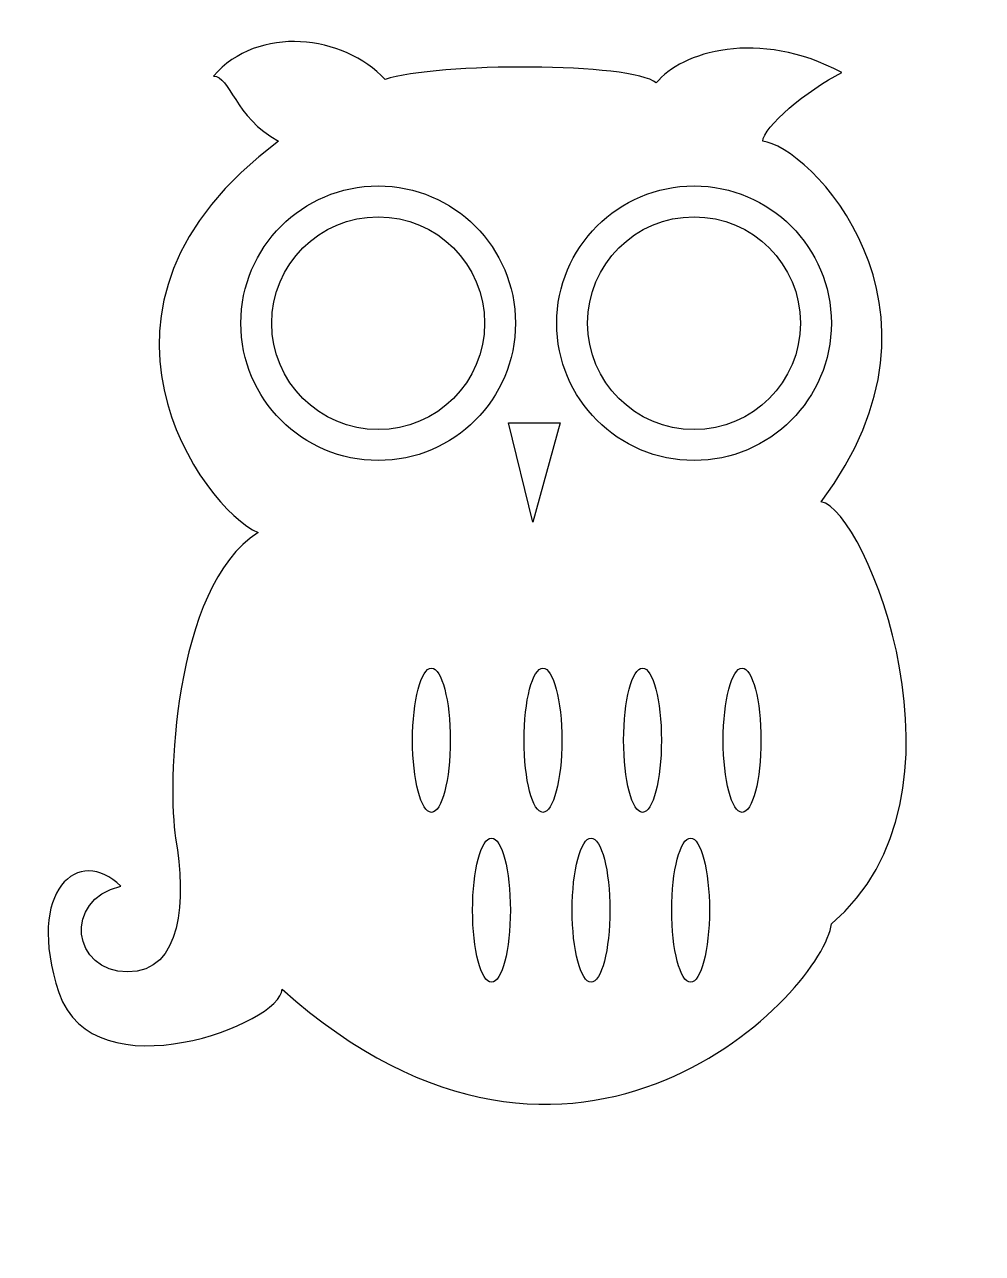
# Model space of a CAD drawing. Header units: centimetres. Extents: x -9.1 to 10.2, y -13.7 to 11.1.
import ezdxf

# ---------------------------------------------------------------- set-up
doc = ezdxf.new("R2010")
doc.units = ezdxf.units.CM
doc.header["$MEASUREMENT"] = 0
doc.layers.add('Camada 1', color=7, linetype='Continuous')

msp = doc.modelspace()

# ---------------------------------------------------------------- linework, layer by layer
at = {"layer": 'Camada 1'}
for points, knots in [([(-4.42612, 0.81481), (-5.53539, 1.30022), (-8.51684, 5.39081), (-4.01017, 8.71876), (-4.01017, 8.71876), (-4.91139, 9.20403), (-4.98085, 10.03609), (-5.3275, 10.03609), (-5.3275, 10.03609), (-4.42614, 11.07606), (-2.6927, 10.86815), (-1.8608, 9.9668), (-1.8608, 9.9668), (-0.82083, 10.31346), (3.13086, 10.31359), (3.61655, 9.89748), (3.61655, 9.89748), (4.10166, 10.52134), (5.69649, 11.00675), (7.36064, 10.10539), (7.36064, 10.10539), (6.66701, 9.75873), (5.76581, 8.99612), (5.76581, 8.71876), (5.76581, 8.71876), (6.66703, 8.64947), (9.92599, 5.3908), (6.94453, 1.43883), (6.94453, 1.43883), (7.84578, 1.30024), (10.20319, -4.52377), (7.15244, -7.08911), (7.15244, -7.08911), (7.01385, -8.40644), (2.02175, -13.74505), (-3.94088, -8.40644), (-3.94088, -8.40644), (-3.94088, -9.09975), (-7.75411, -10.55597), (-8.44742, -8.47573), (-8.44742, -8.47573), (-9.14073, -6.3955), (-8.03131, -5.49456), (-7.19941, -6.32649), (-7.19941, -6.32649), (-8.37813, -6.60372), (-8.17009, -8.05964), (-7.06079, -8.05964), (-7.06079, -8.05964), (-5.95149, -8.05964), (-5.88207, -6.60372), (-6.09011, -5.3557), (-6.09011, -5.3557), (-6.2595, -4.33927), (-6.15941, -0.29461), (-4.42612, 0.81481)], [0, 0, 0, 0, 0.06666667, 0.06666667, 0.06666667, 0.06666667, 0.13333333, 0.13333333, 0.13333333, 0.13333333, 0.2, 0.2, 0.2, 0.2, 0.26666667, 0.26666667, 0.26666667, 0.26666667, 0.33333333, 0.33333333, 0.33333333, 0.33333333, 0.4, 0.4, 0.4, 0.4, 0.46666667, 0.46666667, 0.46666667, 0.46666667, 0.53333333, 0.53333333, 0.53333333, 0.53333333, 0.6, 0.6, 0.6, 0.6, 0.66666667, 0.66666667, 0.66666667, 0.66666667, 0.73333333, 0.73333333, 0.73333333, 0.73333333, 0.8, 0.8, 0.8, 0.8, 0.86666667, 0.86666667, 0.86666667, 0.86666667, 1, 1, 1, 1]), ([(-1.99952, 2.27076), (-0.46777, 2.27076), (0.77345, 3.51256), (0.77345, 5.04402), (0.77345, 5.04402), (0.77345, 6.57577), (-0.46779, 7.81714), (-1.99952, 7.81714), (-1.99952, 7.81714), (-3.53127, 7.81714), (-4.77264, 6.57577), (-4.77264, 5.04402), (-4.77264, 5.04402), (-4.77265, 3.51256), (-3.53127, 2.27076), (-1.99952, 2.27076)], [0, 0, 0, 0, 0.2, 0.2, 0.2, 0.2, 0.4, 0.4, 0.4, 0.4, 0.6, 0.6, 0.6, 0.6, 1, 1, 1, 1]), ([(7.15215, 5.04402), (7.15215, 6.57577), (5.91096, 7.81714), (4.37918, 7.81714), (4.37918, 7.81714), (2.84743, 7.81714), (1.60621, 6.57577), (1.60621, 5.04402), (1.60621, 5.04402), (1.60621, 3.51256), (2.84742, 2.27076), (4.37918, 2.27076), (4.37918, 2.27076), (5.91096, 2.27076), (7.15215, 3.51256), (7.15215, 5.04402)], [0, 0, 0, 0, 0.2, 0.2, 0.2, 0.2, 0.4, 0.4, 0.4, 0.4, 0.6, 0.6, 0.6, 0.6, 1, 1, 1, 1]), ([(-1.99952, 2.89475), (-0.81249, 2.89475), (0.14958, 3.85728), (0.14958, 5.04399), (0.14958, 5.04399), (0.14958, 6.23099), (-0.8125, 7.19309), (-1.99952, 7.19309), (-1.99952, 7.19309), (-3.18654, 7.19309), (-4.14862, 6.23101), (-4.14862, 5.04399), (-4.14862, 5.04399), (-4.14863, 3.85728), (-3.18655, 2.89475), (-1.99952, 2.89475)], [0, 0, 0, 0, 0.2, 0.2, 0.2, 0.2, 0.4, 0.4, 0.4, 0.4, 0.6, 0.6, 0.6, 0.6, 1, 1, 1, 1]), ([(6.52845, 5.04402), (6.52845, 6.23102), (5.56624, 7.19312), (4.37921, 7.19312), (4.37921, 7.19312), (3.19221, 7.19312), (2.22997, 6.23104), (2.22997, 5.04402), (2.22997, 5.04402), (2.22997, 3.85728), (3.19221, 2.89478), (4.37921, 2.89478), (4.37921, 2.89478), (5.56624, 2.89475), (6.52845, 3.85728), (6.52845, 5.04402)], [0, 0, 0, 0, 0.2, 0.2, 0.2, 0.2, 0.4, 0.4, 0.4, 0.4, 0.6, 0.6, 0.6, 0.6, 1, 1, 1, 1]), ([(1.12052, 1.02272), (1.12052, 1.02272), (1.67525, 3.03337), (1.67525, 3.03337), (1.67525, 3.03337), (1.67525, 3.03337), (0.63512, 3.03337), (0.63512, 3.03337), (0.63512, 3.03337), (0.63512, 3.03337), (1.12052, 1.02272), (1.12052, 1.02272)], [0, 0, 0, 0, 0.25, 0.25, 0.25, 0.25, 0.5, 0.5, 0.5, 0.5, 1, 1, 1, 1]), ([(-0.92476, -1.92349), (-1.13547, -1.92349), (-1.30621, -2.57534), (-1.30621, -3.3797), (-1.30621, -3.3797), (-1.30621, -4.1838), (-1.13547, -4.83562), (-0.92476, -4.83562), (-0.92476, -4.83562), (-0.7142, -4.83562), (-0.54344, -4.18377), (-0.54344, -3.3797), (-0.54344, -3.3797), (-0.54344, -2.57535), (-0.71418, -1.92349), (-0.92476, -1.92349)], [0, 0, 0, 0, 0.2, 0.2, 0.2, 0.2, 0.4, 0.4, 0.4, 0.4, 0.6, 0.6, 0.6, 0.6, 1, 1, 1, 1]), ([(1.32846, -1.92349), (1.11759, -1.92349), (0.94698, -2.57534), (0.94698, -3.3797), (0.94698, -3.3797), (0.94698, -4.1838), (1.11758, -4.83562), (1.32846, -4.83562), (1.32846, -4.83562), (1.53902, -4.83562), (1.70991, -4.18377), (1.70991, -3.3797), (1.70991, -3.3797), (1.70991, -2.57535), (1.53902, -1.92349), (1.32846, -1.92349)], [0, 0, 0, 0, 0.2, 0.2, 0.2, 0.2, 0.4, 0.4, 0.4, 0.4, 0.6, 0.6, 0.6, 0.6, 1, 1, 1, 1]), ([(3.3394, -1.92349), (3.12853, -1.92349), (2.95792, -2.57534), (2.95792, -3.3797), (2.95792, -3.3797), (2.95792, -4.1838), (3.12852, -4.83562), (3.3394, -4.83562), (3.3394, -4.83562), (3.54966, -4.83562), (3.72053, -4.18377), (3.72053, -3.3797), (3.72053, -3.3797), (3.72053, -2.57535), (3.54966, -1.92349), (3.3394, -1.92349)], [0, 0, 0, 0, 0.2, 0.2, 0.2, 0.2, 0.4, 0.4, 0.4, 0.4, 0.6, 0.6, 0.6, 0.6, 1, 1, 1, 1]), ([(5.34973, -1.92349), (5.13915, -1.92349), (4.96825, -2.57534), (4.96825, -3.3797), (4.96825, -3.3797), (4.96825, -4.1838), (5.13914, -4.83562), (5.34973, -4.83562), (5.34973, -4.83562), (5.5606, -4.83562), (5.73118, -4.18377), (5.73118, -3.3797), (5.73118, -3.3797), (5.73118, -2.57535), (5.5606, -1.92349), (5.34973, -1.92349)], [0, 0, 0, 0, 0.2, 0.2, 0.2, 0.2, 0.4, 0.4, 0.4, 0.4, 0.6, 0.6, 0.6, 0.6, 1, 1, 1, 1]), ([(0.28846, -5.35572), (0.07775, -5.35572), (-0.09299, -6.00757), (-0.09299, -6.81193), (-0.09299, -6.81193), (-0.09299, -7.61603), (0.07775, -8.26785), (0.28846, -8.26785), (0.28846, -8.26785), (0.49904, -8.26785), (0.66978, -7.616), (0.66978, -6.81193), (0.66978, -6.81193), (0.66978, -6.00758), (0.49904, -5.35572), (0.28846, -5.35572)], [0, 0, 0, 0, 0.2, 0.2, 0.2, 0.2, 0.4, 0.4, 0.4, 0.4, 0.6, 0.6, 0.6, 0.6, 1, 1, 1, 1]), ([(2.29927, -5.35572), (2.0884, -5.35572), (1.91779, -6.00757), (1.91779, -6.81193), (1.91779, -6.81193), (1.91779, -7.61603), (2.08839, -8.26785), (2.29927, -8.26785), (2.29927, -8.26785), (2.50983, -8.26785), (2.68072, -7.616), (2.68072, -6.81193), (2.68072, -6.81193), (2.68072, -6.00758), (2.50982, -5.35572), (2.29927, -5.35572)], [0, 0, 0, 0, 0.2, 0.2, 0.2, 0.2, 0.4, 0.4, 0.4, 0.4, 0.6, 0.6, 0.6, 0.6, 1, 1, 1, 1]), ([(4.30989, -5.35572), (4.09933, -5.35572), (3.92844, -6.00757), (3.92844, -6.81193), (3.92844, -6.81193), (3.92844, -7.61603), (4.09933, -8.26785), (4.30989, -8.26785), (4.30989, -8.26785), (4.52047, -8.26785), (4.69105, -7.616), (4.69105, -6.81193), (4.69105, -6.81193), (4.69108, -6.00758), (4.52047, -5.35572), (4.30989, -5.35572)], [0, 0, 0, 0, 0.2, 0.2, 0.2, 0.2, 0.4, 0.4, 0.4, 0.4, 0.6, 0.6, 0.6, 0.6, 1, 1, 1, 1])]:
    msp.add_open_spline(points, degree=3, knots=knots, dxfattribs=at)

doc.saveas('drawing.dxf')
